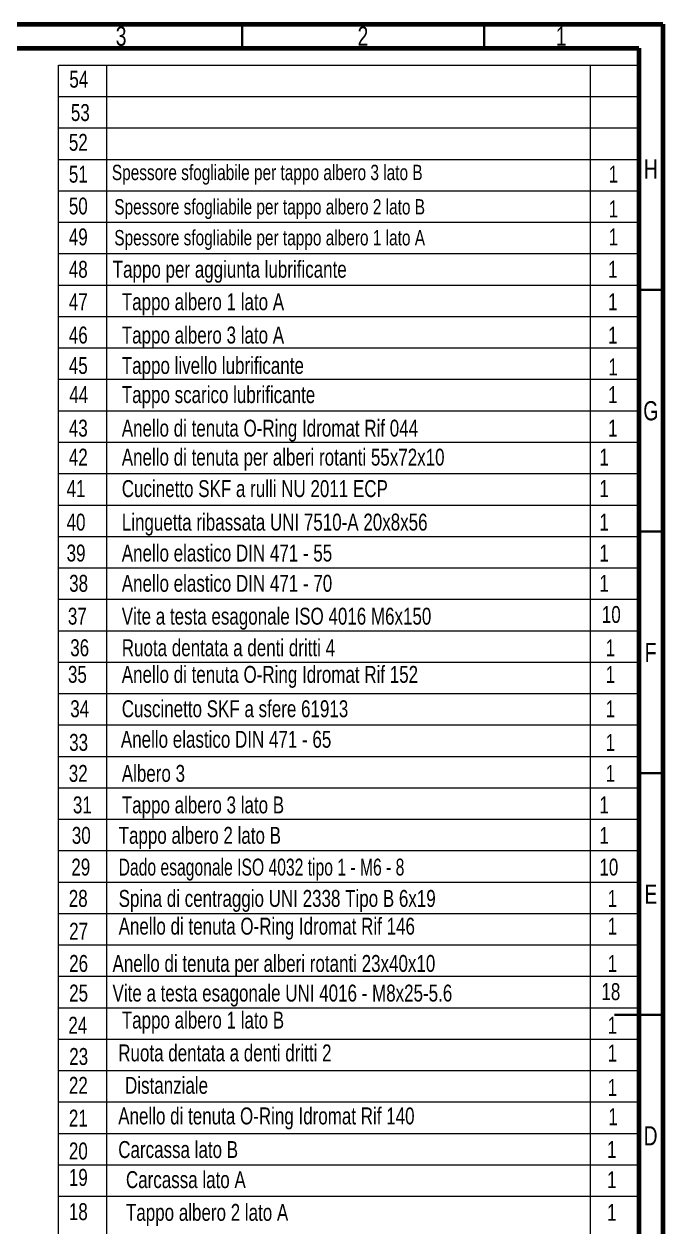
# Model space of a CAD drawing. Header units: millimetres. Extents: x 0 to 589, y 0 to 415.
# Drawn here: x 456.9 to 589, y 166.1 to 415 of the extents above; entities that cross this region are included whole.
import ezdxf

# ---------------------------------------------------------------- set-up
doc = ezdxf.new("R2010")
doc.units = ezdxf.units.MM
doc.styles.add('SLDTEXTSTYLE0', font='TXT', dxfattribs={"width": 0.75})
doc.styles.add('SLDTEXTSTYLE1', font='TXT', dxfattribs={"width": 0.692308})

msp = doc.modelspace()

# ---------------------------------------------------------------- linework, layer by layer
at = {"color": 7, "linetype": 'Continuous', "lineweight": 70}
for p, q in [((15, 415), (589, 415)), ((589, 415), (589, 5)), ((20, 410), (584, 410)), ((584, 410), (584, 10))]:
    msp.add_line(p, q, dxfattribs=at)
at = {"color": 7, "linetype": 'Continuous', "lineweight": 35}
for p, q in [((502, 410), (502, 415)), ((552, 410), (552, 415)), ((584, 360), (589, 360)), ((584, 310), (589, 310)), ((584, 260), (589, 260)), ((589, 210), (579, 210)), ((584, 210), (589, 210))]:
    msp.add_line(p, q, dxfattribs=at)
at = {"color": 7, "linetype": 'Continuous', "lineweight": 18}
for p, q in [((464, 46), (464, 406.5)), ((464, 406.5), (584, 406.5)), ((474, 46), (474, 406.5)), ((574, 46), (574, 406.5)), ((464, 400), (584, 400)), ((464, 393.5), (584, 393.5)), ((464, 387), (584, 387)), ((464, 380.5), (584, 380.5)), ((464, 374), (584, 374)), ((464, 367.5), (584, 367.5)), ((464, 361), (584, 361)), ((464, 354.5), (584, 354.5)), ((464, 348), (584, 348)), ((464, 341.5), (584, 341.5)), ((464, 335), (584, 335)), ((464, 328.5), (584, 328.5)), ((464, 322), (584, 322)), ((464, 315.5), (584, 315.5)), ((464, 309), (584, 309)), ((464, 302.5), (584, 302.5)), ((464, 296), (584, 296)), ((464, 289.5), (584, 289.5)), ((464, 283), (584, 283)), ((464, 276.5), (584, 276.5)), ((464, 270), (584, 270)), ((464, 263.5), (584, 263.5)), ((464, 257), (584, 257)), ((464, 250.5), (584, 250.5)), ((464, 244), (584, 244)), ((464, 237.5), (584, 237.5)), ((464, 231), (584, 231)), ((464, 224.5), (584, 224.5)), ((464, 218), (584, 218)), ((464, 211.5), (584, 211.5)), ((464, 205), (584, 205)), ((464, 198.5), (584, 198.5)), ((464, 192), (584, 192)), ((464, 185.5), (584, 185.5)), ((464, 179), (584, 179)), ((464, 172.5), (584, 172.5))]:
    msp.add_line(p, q, dxfattribs=at)

# ---------------------------------------------------------------- texts
at = {"color": 7, "linetype": 'Continuous', "lineweight": 0}
for s, insert, char_height, attachment_point, style in [('3', (476.96, 414.48), 3.97, 2, 'SLDTEXTSTYLE0'), ('2', (526.96, 414.48), 3.97, 2, 'SLDTEXTSTYLE0'), ('1', (567.96, 414.48), 3.97, 2, 'SLDTEXTSTYLE0'), ('54', (466.26, 405.34), 3.5, 1, 'SLDTEXTSTYLE0'), ('53', (466.57, 398.44), 3.5, 1, 'SLDTEXTSTYLE0'), ('52', (466.15, 392.28), 3.5, 1, 'SLDTEXTSTYLE0'), ('Spessore sfogliabile per tappo albero 3 lato B', (475.05, 385.89), 3.175, 1, 'SLDTEXTSTYLE0'), ('H', (586.49, 386.98), 3.97, 2, 'SLDTEXTSTYLE0'), ('51', (466.15, 385.69), 3.5, 1, 'SLDTEXTSTYLE0'), ('1', (577.76, 385.69), 3.5, 1, 'SLDTEXTSTYLE0'), ('50', (466.15, 379.11), 3.5, 1, 'SLDTEXTSTYLE0'), ('Spessore sfogliabile per tappo albero 2 lato B', (475.55, 378.78), 3.175, 1, 'SLDTEXTSTYLE0'), ('1', (577.76, 378.5), 3.5, 1, 'SLDTEXTSTYLE0'), ('49', (466.15, 372.72), 3.5, 1, 'SLDTEXTSTYLE0'), ('Spessore sfogliabile per tappo albero 1 lato A', (475.55, 372.39), 3.175, 1, 'SLDTEXTSTYLE0'), ('1', (577.76, 372.72), 3.5, 1, 'SLDTEXTSTYLE0'), ('48', (466.15, 366.02), 3.5, 1, 'SLDTEXTSTYLE0'), ('Tappo per aggiunta lubrificante', (475.22, 366.02), 3.5, 1, 'SLDTEXTSTYLE0'), ('1', (577.67, 366.02), 3.5, 1, 'SLDTEXTSTYLE0'), ('47', (466.15, 359.3), 3.5, 1, 'SLDTEXTSTYLE0'), ('Tappo albero 1 lato A', (477.1, 359.3), 3.5, 1, 'SLDTEXTSTYLE0'), ('1', (577.67, 359.3), 3.5, 1, 'SLDTEXTSTYLE0'), ('46', (466.15, 352.41), 3.5, 1, 'SLDTEXTSTYLE0'), ('Tappo albero 3 lato A', (477.1, 352.41), 3.5, 1, 'SLDTEXTSTYLE0'), ('1', (577.67, 352.41), 3.5, 1, 'SLDTEXTSTYLE0'), ('45', (466.15, 346.12), 3.5, 1, 'SLDTEXTSTYLE0'), ('Tappo livello lubrificante', (477.1, 346.12), 3.5, 1, 'SLDTEXTSTYLE0'), ('1', (577.69, 345.82), 3.5, 1, 'SLDTEXTSTYLE0'), ('44', (466.25, 340.09), 3.5, 1, 'SLDTEXTSTYLE0'), ('Tappo scarico lubrificante', (477.1, 340.09), 3.5, 1, 'SLDTEXTSTYLE0'), ('1', (577.67, 340.09), 3.5, 1, 'SLDTEXTSTYLE0'), ('G', (586.49, 336.98), 3.97, 2, 'SLDTEXTSTYLE0'), ('43', (466.15, 333.15), 3.5, 1, 'SLDTEXTSTYLE0'), ('Anello di tenuta O-Ring Idromat Rif 044', (477.1, 333.15), 3.5, 1, 'SLDTEXTSTYLE0'), ('1', (577.67, 333.15), 3.5, 1, 'SLDTEXTSTYLE0'), ('42', (466.15, 327.15), 3.5, 1, 'SLDTEXTSTYLE0'), ('Anello di tenuta per alberi rotanti 55x72x10', (477.1, 327.15), 3.5, 1, 'SLDTEXTSTYLE0'), ('1', (575.87, 327.15), 3.5, 1, 'SLDTEXTSTYLE0'), ('41', (465.69, 320.64), 3.5, 1, 'SLDTEXTSTYLE0'), ('Cucinetto SKF a rulli NU 2011 ECP', (477.1, 320.64), 3.5, 1, 'SLDTEXTSTYLE0'), ('1', (575.87, 320.64), 3.5, 1, 'SLDTEXTSTYLE0'), ('40', (465.69, 313.71), 3.5, 1, 'SLDTEXTSTYLE0'), ('Linguetta ribassata UNI 7510-A 20x8x56', (477.1, 313.71), 3.5, 1, 'SLDTEXTSTYLE0'), ('1', (575.87, 313.71), 3.5, 1, 'SLDTEXTSTYLE0'), ('39', (465.69, 307.31), 3.5, 1, 'SLDTEXTSTYLE0'), ('Anello elastico DIN 471 - 55', (477.1, 307.31), 3.5, 1, 'SLDTEXTSTYLE0'), ('1', (575.87, 307.31), 3.5, 1, 'SLDTEXTSTYLE0'), ('Anello elastico DIN 471 - 70', (477.1, 301.05), 3.5, 1, 'SLDTEXTSTYLE0'), ('38', (466.22, 301.05), 3.5, 1, 'SLDTEXTSTYLE0'), ('1', (575.87, 301.05), 3.5, 1, 'SLDTEXTSTYLE0'), ('37', (465.95, 294.25), 3.5, 1, 'SLDTEXTSTYLE0'), ('Vite a testa esagonale ISO 4016 M6x150', (477.1, 294.25), 3.5, 1, 'SLDTEXTSTYLE0'), ('10', (576.37, 294.6), 3.5, 1, 'SLDTEXTSTYLE0'), ('36', (466.44, 287.72), 3.5, 1, 'SLDTEXTSTYLE0'), ('Ruota dentata a denti dritti 4', (477.1, 287.72), 3.5, 1, 'SLDTEXTSTYLE0'), ('1', (577.17, 287.72), 3.5, 1, 'SLDTEXTSTYLE0'), ('F', (586.46, 286.98), 3.97, 2, 'SLDTEXTSTYLE0'), ('35', (465.97, 282.21), 3.5, 1, 'SLDTEXTSTYLE0'), ('Anello di tenuta O-Ring Idromat Rif 152', (477.1, 282.21), 3.5, 1, 'SLDTEXTSTYLE0'), ('1', (577.17, 282.21), 3.5, 1, 'SLDTEXTSTYLE0'), ('34', (466.44, 275.1), 3.5, 1, 'SLDTEXTSTYLE0'), ('Cuscinetto SKF a sfere 61913', (477.1, 275.1), 3.5, 1, 'SLDTEXTSTYLE0'), ('1', (577.17, 275.1), 3.5, 1, 'SLDTEXTSTYLE0'), ('Anello elastico DIN 471 - 65', (476.91, 268.78), 3.5, 1, 'SLDTEXTSTYLE0'), ('33', (466.22, 268.14), 3.5, 1, 'SLDTEXTSTYLE0'), ('1', (577.17, 268.14), 3.5, 1, 'SLDTEXTSTYLE0'), ('32', (466.14, 261.73), 3.5, 1, 'SLDTEXTSTYLE0'), ('Albero 3', (477.1, 261.73), 3.5, 1, 'SLDTEXTSTYLE0'), ('1', (577.17, 261.73), 3.5, 1, 'SLDTEXTSTYLE0'), ('31', (466.99, 255.21), 3.5, 1, 'SLDTEXTSTYLE0'), ('Tappo albero 3 lato B', (477.1, 255.21), 3.5, 1, 'SLDTEXTSTYLE0'), ('1', (575.87, 255.21), 3.5, 1, 'SLDTEXTSTYLE0'), ('30', (466.77, 248.91), 3.5, 1, 'SLDTEXTSTYLE0'), ('Tappo albero 2 lato B', (476.45, 248.91), 3.5, 1, 'SLDTEXTSTYLE0'), ('1', (575.87, 248.91), 3.5, 1, 'SLDTEXTSTYLE0'), ('29', (466.67, 242.34), 3.5, 1, 'SLDTEXTSTYLE0'), ('Dado esagonale ISO 4032 tipo 1 - M6 - 8', (476.45, 242.34), 3.5, 1, 'SLDTEXTSTYLE1'), ('10', (575.87, 242.34), 3.5, 1, 'SLDTEXTSTYLE0'), ('E', (586.51, 236.98), 3.97, 2, 'SLDTEXTSTYLE0'), ('28', (466.14, 235.86), 3.5, 1, 'SLDTEXTSTYLE0'), ('Spina di centraggio UNI 2338 Tipo B 6x19', (476.45, 235.86), 3.5, 1, 'SLDTEXTSTYLE0'), ('1', (577.57, 235.86), 3.5, 1, 'SLDTEXTSTYLE0'), ('27', (466.22, 229.07), 3.5, 1, 'SLDTEXTSTYLE0'), ('Anello di tenuta O-Ring Idromat Rif 146', (476.45, 230.12), 3.5, 1, 'SLDTEXTSTYLE0'), ('1', (577.57, 230.12), 3.5, 1, 'SLDTEXTSTYLE0'), ('26', (466.22, 222.41), 3.5, 1, 'SLDTEXTSTYLE0'), ('Anello di tenuta per alberi rotanti 23x40x10', (475.19, 222.41), 3.5, 1, 'SLDTEXTSTYLE0'), ('1', (577.57, 222.41), 3.5, 1, 'SLDTEXTSTYLE0'), ('18', (576.28, 216.58), 3.5, 1, 'SLDTEXTSTYLE0'), ('25', (466.22, 216.28), 3.5, 1, 'SLDTEXTSTYLE0'), ('Vite a testa esagonale UNI 4016 - M8x25-5.6', (475.19, 216.28), 3.5, 1, 'SLDTEXTSTYLE0'), ('24', (466.05, 209.62), 3.5, 1, 'SLDTEXTSTYLE0'), ('Tappo albero 1 lato B', (477.1, 210.69), 3.5, 1, 'SLDTEXTSTYLE0'), ('1', (577.57, 209.62), 3.5, 1, 'SLDTEXTSTYLE0'), ('Ruota dentata a denti dritti 2', (476.37, 203.9), 3.5, 1, 'SLDTEXTSTYLE0'), ('23', (466.23, 203.16), 3.5, 1, 'SLDTEXTSTYLE0'), ('1', (577.57, 203.87), 3.5, 1, 'SLDTEXTSTYLE0'), ('22', (466.16, 197.19), 3.5, 1, 'SLDTEXTSTYLE0'), ('Distanziale', (477.77, 197.19), 3.5, 1, 'SLDTEXTSTYLE0'), ('1', (577.57, 196.76), 3.5, 1, 'SLDTEXTSTYLE0'), ('21', (466.16, 190.4), 3.5, 1, 'SLDTEXTSTYLE0'), ('Anello di tenuta O-Ring Idromat Rif 140', (476.37, 190.86), 3.5, 1, 'SLDTEXTSTYLE0'), ('1', (577.7, 190.7), 3.5, 1, 'SLDTEXTSTYLE0'), ('D', (586.45, 186.98), 3.97, 2, 'SLDTEXTSTYLE0'), ('20', (466.16, 183.61), 3.5, 1, 'SLDTEXTSTYLE0'), ('Carcassa lato B', (476.37, 183.91), 3.5, 1, 'SLDTEXTSTYLE0'), ('1', (577.47, 183.91), 3.5, 1, 'SLDTEXTSTYLE0'), ('19', (466.16, 178.14), 3.5, 1, 'SLDTEXTSTYLE0'), ('Carcassa lato A', (477.96, 177.68), 3.5, 1, 'SLDTEXTSTYLE0'), ('1', (577.47, 177.68), 3.5, 1, 'SLDTEXTSTYLE0'), ('18', (466.16, 171.06), 3.5, 1, 'SLDTEXTSTYLE0'), ('Tappo albero 2 lato A', (477.96, 170.91), 3.5, 1, 'SLDTEXTSTYLE0'), ('1', (577.47, 170.91), 3.5, 1, 'SLDTEXTSTYLE0')]:
    msp.add_mtext(s, dxfattribs=dict(at, insert=insert, char_height=char_height, attachment_point=attachment_point, style=style))

doc.saveas('drawing.dxf')
